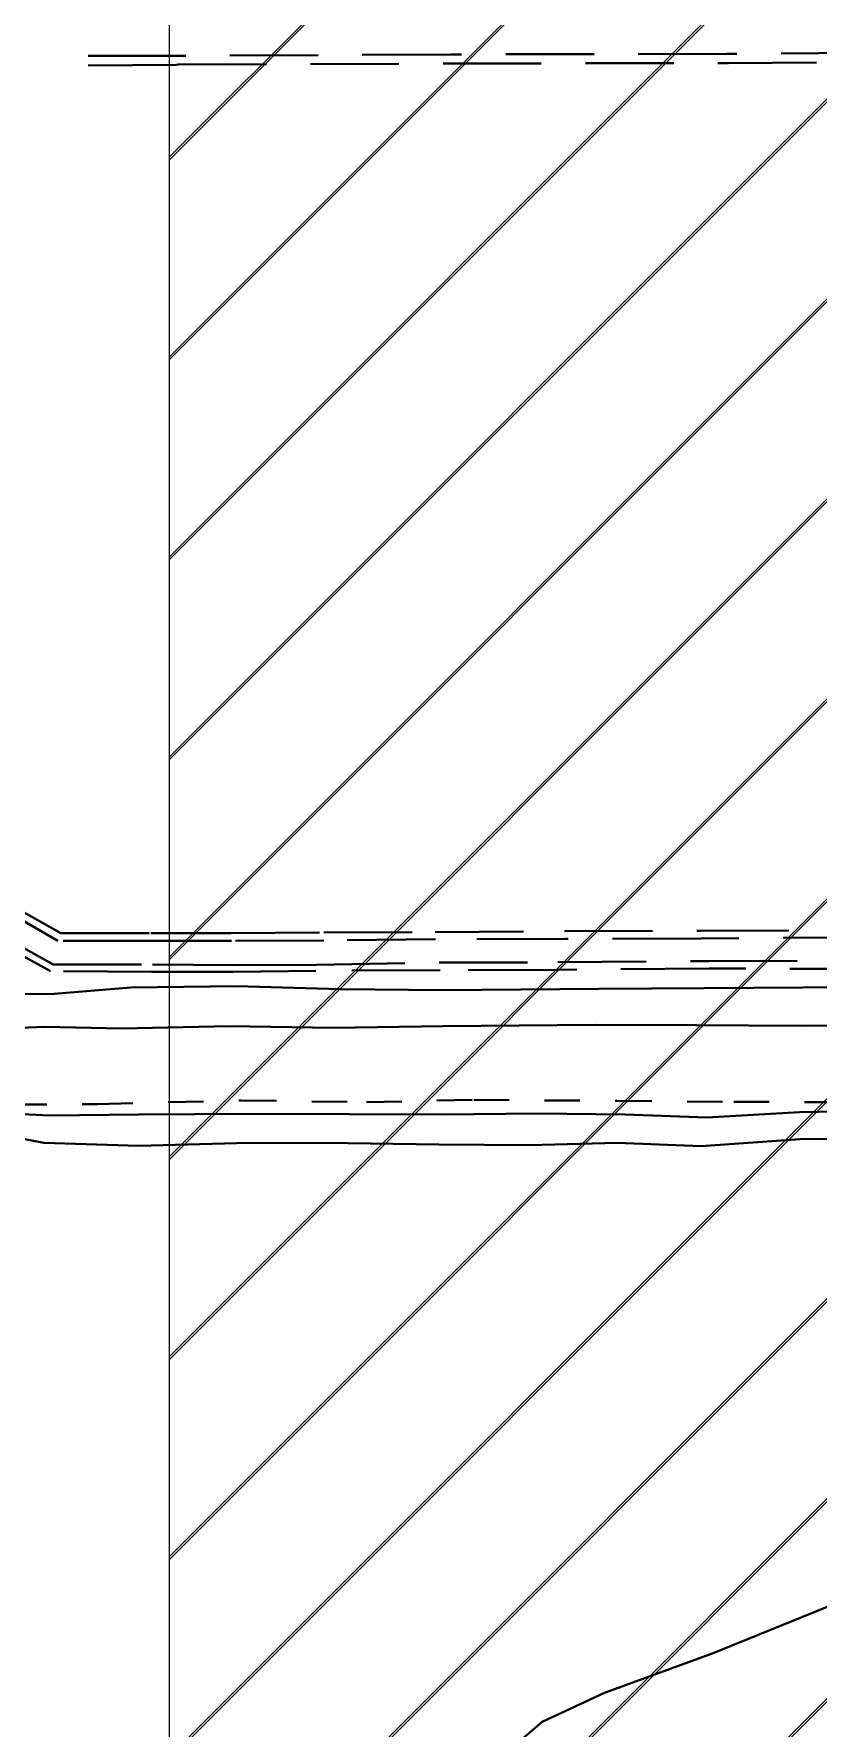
# Model space of a CAD drawing. Header units: metres. Extents: x 625987 to 635197, y 3048449 to 3066446.
# Drawn here: x 634653.812 to 634656.032, y 3063195.282 to 3063200.075 of the extents above; entities that cross this region are included whole.
import ezdxf

# ---------------------------------------------------------------- set-up
doc = ezdxf.new("R2010")
doc.units = ezdxf.units.M
doc.linetypes.add('DASHED', pattern=[0.75, 0.5, -0.25])
doc.linetypes.add('HIDDEN', pattern=[0.375, 0.25, -0.125])
for name, color, linetype, lineweight in [('C-FENC-AIRF-SECU', 253, 'DASHED', 0), ('C-NTWK-WATR-AIRF', 253, 'HIDDEN', 0), ('C-ROAD-LAND', 253, 'Continuous', 9)]:
    doc.layers.add(name, color=color, linetype=linetype, lineweight=lineweight)
doc.layers.add('PIPELINE', color=220, linetype='Continuous')

msp = doc.modelspace()

# ---------------------------------------------------------------- hatches: boundary and pattern name
at = {"layer": 'PIPELINE', "linetype": 'Continuous'}
h = msp.add_hatch(dxfattribs=at)
h.set_pattern_fill('JIS_LC_20,_O', color=256, scale=0.02)
h.set_pattern_definition([(45, (-2638.28585, -345.82723), (-0.282842712475, 0.282842712475), []), (45, (-2638.27785, -345.82723), (-0.282842712475, 0.282842712475), [])])
h.paths.add_polyline_path([(634665.4868, 3063193.2009), (634654.1962, 3063193.2009), (634654.1962, 3063200.6806), (634665.4868, 3063200.6806)])

# ---------------------------------------------------------------- linework, layer by layer
at = {"layer": 'C-FENC-AIRF-SECU', "lineweight": 40, "ltscale": 0.2}
for p, q in [((634653.749, 3063197.0458, 24568986.0801), (634653.9925, 3063197.0468, 24568986.0801)), ((634653.749, 3063197.0458, 24568986.0801), (634653.9925, 3063197.0468, 24568986.0801)), ((634653.9925, 3063197.0468, 24568986.0801), (634654.3988, 3063197.0574, 24568986.0801)), ((634653.9925, 3063197.0468, 24568986.0801), (634654.3988, 3063197.0574, 24568986.0801)), ((634654.3988, 3063197.0574, 24568986.0801), (634654.7532, 3063197.0524, 24568986.0801)), ((634654.3988, 3063197.0574, 24568986.0801), (634654.7532, 3063197.0524, 24568986.0801)), ((634654.7532, 3063197.0524, 24568986.0801), (634655.0574, 3063197.0591, 24568986.0801)), ((634654.7532, 3063197.0524, 24568986.0801), (634655.0574, 3063197.0591, 24568986.0801)), ((634655.0574, 3063197.0591, 24568986.0801), (634655.4618, 3063197.0559, 24568986.0801)), ((634655.0574, 3063197.0591, 24568986.0801), (634655.4618, 3063197.0559, 24568986.0801)), ((634655.4618, 3063197.0559, 24568986.0801), (634655.7937, 3063197.053, 24568986.0801)), ((634655.4618, 3063197.0559, 24568986.0801), (634655.7937, 3063197.053, 24568986.0801)), ((634655.7937, 3063197.053, 24568986.0801), (634656.2185, 3063197.0528, 24568986.0801)), ((634655.7937, 3063197.053, 24568986.0801), (634656.2185, 3063197.0528, 24568986.0801))]:
    msp.add_line(p, q, dxfattribs=at)
at = {"layer": 'C-NTWK-WATR-AIRF', "lineweight": 40}
for p, q in [((634654.2138, 3063200.0123, 24568986.0801), (634653.9654, 3063200.0125, 24568986.0801)), ((634654.2138, 3063200.0123, 24568986.0801), (634653.9654, 3063200.0125, 24568986.0801)), ((634654.9917, 3063200.0165, 24568986.0801), (634654.2138, 3063200.0123, 24568986.0801)), ((634654.9917, 3063200.0165, 24568986.0801), (634654.2138, 3063200.0123, 24568986.0801)), ((634655.7729, 3063200.0178, 24568986.0801), (634654.9917, 3063200.0165, 24568986.0801)), ((634655.7729, 3063200.0178, 24568986.0801), (634654.9917, 3063200.0165, 24568986.0801)), ((634656.5523, 3063200.0237, 24568986.0801), (634655.7729, 3063200.0178, 24568986.0801)), ((634656.5523, 3063200.0237, 24568986.0801), (634655.7729, 3063200.0178, 24568986.0801)), ((634653.9657, 3063199.9849, 24568986.0801), (634654.2168, 3063199.9869, 24568986.0801)), ((634653.9657, 3063199.9849, 24568986.0801), (634654.2168, 3063199.9869, 24568986.0801)), ((634654.2168, 3063199.9869, 24568986.0801), (634654.2203, 3063199.9876, 24568986.0801)), ((634654.2168, 3063199.9869, 24568986.0801), (634654.2203, 3063199.9876, 24568986.0801)), ((634654.2203, 3063199.9876, 24568986.0801), (634654.9983, 3063199.9908, 24568986.0801)), ((634654.2203, 3063199.9876, 24568986.0801), (634654.9983, 3063199.9908, 24568986.0801)), ((634654.9983, 3063199.9908, 24568986.0801), (634655.7754, 3063199.9919, 24568986.0801)), ((634654.9983, 3063199.9908, 24568986.0801), (634655.7754, 3063199.9919, 24568986.0801)), ((634655.7754, 3063199.9919, 24568986.0801), (634655.7779, 3063199.9921, 24568986.0801)), ((634655.7754, 3063199.9919, 24568986.0801), (634655.7779, 3063199.9921, 24568986.0801)), ((634655.7779, 3063199.9921, 24568986.0801), (634656.5549, 3063199.997, 24568986.0801)), ((634655.7779, 3063199.9921, 24568986.0801), (634656.5549, 3063199.997, 24568986.0801)), ((634653.739, 3063197.6143, 24568986.0801), (634653.8882, 3063197.5304, 24568986.0801)), ((634653.739, 3063197.6143, 24568986.0801), (634653.8882, 3063197.5304, 24568986.0801)), ((634653.8801, 3063197.5085, 24568986.0801), (634653.73, 3063197.5956, 24568986.0801)), ((634653.8801, 3063197.5085, 24568986.0801), (634653.73, 3063197.5956, 24568986.0801)), ((634653.8594, 3063197.4229, 24568986.0801), (634653.6797, 3063197.5213, 24568986.0801)), ((634653.8594, 3063197.4229, 24568986.0801), (634653.6797, 3063197.5213, 24568986.0801)), ((634653.6944, 3063197.5377, 24568986.0801), (634653.8664, 3063197.4415, 24568986.0801)), ((634653.6944, 3063197.5377, 24568986.0801), (634653.8664, 3063197.4415, 24568986.0801)), ((634653.8882, 3063197.5304, 24568986.0801), (634654.1431, 3063197.531, 24568986.0801)), ((634653.8882, 3063197.5304, 24568986.0801), (634654.1431, 3063197.531, 24568986.0801)), ((634654.1431, 3063197.531, 24568986.0801), (634654.3703, 3063197.5305, 24568986.0801)), ((634654.1431, 3063197.531, 24568986.0801), (634654.3703, 3063197.5305, 24568986.0801)), ((634654.3703, 3063197.5305, 24568986.0801), (634654.6332, 3063197.5324, 24568986.0801)), ((634654.3703, 3063197.5305, 24568986.0801), (634654.6332, 3063197.5324, 24568986.0801)), ((634654.949, 3063197.5135, 24568986.0801), (634654.6331, 3063197.5095, 24568986.0801)), ((634654.949, 3063197.5135, 24568986.0801), (634654.6331, 3063197.5095, 24568986.0801)), ((634654.6332, 3063197.5324, 24568986.0801), (634654.9478, 3063197.5337, 24568986.0801)), ((634654.6332, 3063197.5324, 24568986.0801), (634654.9478, 3063197.5337, 24568986.0801)), ((634654.9478, 3063197.5337, 24568986.0801), (634655.3137, 3063197.5361, 24568986.0801)), ((634654.9478, 3063197.5337, 24568986.0801), (634655.3137, 3063197.5361, 24568986.0801)), ((634655.3158, 3063197.5144, 24568986.0801), (634654.949, 3063197.5135, 24568986.0801)), ((634655.3158, 3063197.5144, 24568986.0801), (634654.949, 3063197.5135, 24568986.0801)), ((634655.3137, 3063197.5361, 24568986.0801), (634655.6995, 3063197.5374, 24568986.0801)), ((634655.3137, 3063197.5361, 24568986.0801), (634655.6995, 3063197.5374, 24568986.0801)), ((634655.6999, 3063197.5155, 24568986.0801), (634655.3158, 3063197.5144, 24568986.0801)), ((634655.6999, 3063197.5155, 24568986.0801), (634655.3158, 3063197.5144, 24568986.0801)), ((634655.6995, 3063197.5374, 24568986.0801), (634656.1852, 3063197.5396, 24568986.0801)), ((634655.6995, 3063197.5374, 24568986.0801), (634656.1852, 3063197.5396, 24568986.0801)), ((634656.1827, 3063197.5184, 24568986.0801), (634655.6999, 3063197.5155, 24568986.0801)), ((634656.1827, 3063197.5184, 24568986.0801), (634655.6999, 3063197.5155, 24568986.0801)), ((634654.145, 3063197.5085, 24568986.0801), (634653.8801, 3063197.5085, 24568986.0801)), ((634654.145, 3063197.5085, 24568986.0801), (634653.8801, 3063197.5085, 24568986.0801)), ((634654.3717, 3063197.5092, 24568986.0801), (634654.145, 3063197.5085, 24568986.0801)), ((634654.3717, 3063197.5092, 24568986.0801), (634654.145, 3063197.5085, 24568986.0801)), ((634654.6331, 3063197.5095, 24568986.0801), (634654.3717, 3063197.5092, 24568986.0801)), ((634654.6331, 3063197.5095, 24568986.0801), (634654.3717, 3063197.5092, 24568986.0801)), ((634654.1454, 3063197.4208, 24568986.0801), (634653.8594, 3063197.4229, 24568986.0801)), ((634654.1454, 3063197.4208, 24568986.0801), (634653.8594, 3063197.4229, 24568986.0801)), ((634653.8664, 3063197.4415, 24568986.0801), (634654.1482, 3063197.442, 24568986.0801)), ((634653.8664, 3063197.4415, 24568986.0801), (634654.1482, 3063197.442, 24568986.0801)), ((634654.3774, 3063197.4215, 24568986.0801), (634654.1454, 3063197.4208, 24568986.0801)), ((634654.3774, 3063197.4215, 24568986.0801), (634654.1454, 3063197.4208, 24568986.0801)), ((634654.1482, 3063197.442, 24568986.0801), (634654.3808, 3063197.4396, 24568986.0801)), ((634654.1482, 3063197.442, 24568986.0801), (634654.3808, 3063197.4396, 24568986.0801)), ((634654.6098, 3063197.4242, 24568986.0801), (634654.3774, 3063197.4215, 24568986.0801)), ((634654.6098, 3063197.4242, 24568986.0801), (634654.3774, 3063197.4215, 24568986.0801)), ((634654.3808, 3063197.4396, 24568986.0801), (634654.6121, 3063197.441, 24568986.0801)), ((634654.3808, 3063197.4396, 24568986.0801), (634654.6121, 3063197.441, 24568986.0801)), ((634654.9624, 3063197.4258, 24568986.0801), (634654.6098, 3063197.4242, 24568986.0801)), ((634654.9624, 3063197.4258, 24568986.0801), (634654.6098, 3063197.4242, 24568986.0801)), ((634654.6121, 3063197.441, 24568986.0801), (634654.9589, 3063197.4471, 24568986.0801)), ((634654.6121, 3063197.441, 24568986.0801), (634654.9589, 3063197.4471, 24568986.0801)), ((634654.9589, 3063197.4471, 24568986.0801), (634655.2957, 3063197.4483, 24568986.0801)), ((634654.9589, 3063197.4471, 24568986.0801), (634655.2957, 3063197.4483, 24568986.0801)), ((634655.2918, 3063197.4272, 24568986.0801), (634654.9624, 3063197.4258, 24568986.0801)), ((634655.2918, 3063197.4272, 24568986.0801), (634654.9624, 3063197.4258, 24568986.0801)), ((634655.7237, 3063197.4304, 24568986.0801), (634655.2918, 3063197.4272, 24568986.0801)), ((634655.7237, 3063197.4304, 24568986.0801), (634655.2918, 3063197.4272, 24568986.0801)), ((634655.2957, 3063197.4483, 24568986.0801), (634655.7232, 3063197.4517, 24568986.0801)), ((634655.2957, 3063197.4483, 24568986.0801), (634655.7232, 3063197.4517, 24568986.0801)), ((634655.7232, 3063197.4517, 24568986.0801), (634656.2029, 3063197.4528, 24568986.0801)), ((634655.7232, 3063197.4517, 24568986.0801), (634656.2029, 3063197.4528, 24568986.0801)), ((634656.2022, 3063197.4294, 24568986.0801), (634655.7237, 3063197.4304, 24568986.0801)), ((634656.2022, 3063197.4294, 24568986.0801), (634655.7237, 3063197.4304, 24568986.0801))]:
    msp.add_line(p, q, dxfattribs=at)
at = {"layer": 'C-ROAD-LAND', "lineweight": 40, "ltscale": 0.3}
for p, q in [((634654.0861, 3063197.3766, 24568986.0801), (634653.8695, 3063197.3585, 24568986.0801)), ((634654.0861, 3063197.3766, 24568986.0801), (634653.8695, 3063197.3585, 24568986.0801)), ((634654.3858, 3063197.3807, 24568986.0801), (634654.0861, 3063197.3766, 24568986.0801)), ((634654.3858, 3063197.3807, 24568986.0801), (634654.0861, 3063197.3766, 24568986.0801)), ((634654.6786, 3063197.3717, 24568986.0801), (634654.3858, 3063197.3807, 24568986.0801)), ((634654.6786, 3063197.3717, 24568986.0801), (634654.3858, 3063197.3807, 24568986.0801)), ((634654.9699, 3063197.3696, 24568986.0801), (634654.6786, 3063197.3717, 24568986.0801)), ((634654.9699, 3063197.3696, 24568986.0801), (634654.6786, 3063197.3717, 24568986.0801)), ((634655.4117, 3063197.3728, 24568986.0801), (634654.9699, 3063197.3696, 24568986.0801)), ((634655.4117, 3063197.3728, 24568986.0801), (634654.9699, 3063197.3696, 24568986.0801)), ((634655.7095, 3063197.3748, 24568986.0801), (634655.4117, 3063197.3728, 24568986.0801)), ((634655.7095, 3063197.3748, 24568986.0801), (634655.4117, 3063197.3728, 24568986.0801)), ((634655.9886, 3063197.377, 24568986.0801), (634655.7095, 3063197.3748, 24568986.0801)), ((634655.9886, 3063197.377, 24568986.0801), (634655.7095, 3063197.3748, 24568986.0801)), ((634656.3118, 3063197.3788, 24568986.0801), (634655.9886, 3063197.377, 24568986.0801)), ((634656.3118, 3063197.3788, 24568986.0801), (634655.9886, 3063197.377, 24568986.0801)), ((634653.8695, 3063197.3585, 24568986.0801), (634653.618, 3063197.3562, 24568986.0801)), ((634653.8695, 3063197.3585, 24568986.0801), (634653.618, 3063197.3562, 24568986.0801)), ((634653.6006, 3063197.2566, 24568986.0801), (634653.8426, 3063197.2653, 24568986.0801)), ((634653.6006, 3063197.2566, 24568986.0801), (634653.8426, 3063197.2653, 24568986.0801)), ((634653.8426, 3063197.2653, 24568986.0801), (634654.0607, 3063197.2608, 24568986.0801)), ((634653.8426, 3063197.2653, 24568986.0801), (634654.0607, 3063197.2608, 24568986.0801)), ((634654.0607, 3063197.2608, 24568986.0801), (634654.365, 3063197.2672, 24568986.0801)), ((634654.0607, 3063197.2608, 24568986.0801), (634654.365, 3063197.2672, 24568986.0801)), ((634654.365, 3063197.2672, 24568986.0801), (634654.66, 3063197.2631, 24568986.0801)), ((634654.365, 3063197.2672, 24568986.0801), (634654.66, 3063197.2631, 24568986.0801)), ((634654.66, 3063197.2631, 24568986.0801), (634654.9709, 3063197.2675, 24568986.0801)), ((634654.66, 3063197.2631, 24568986.0801), (634654.9709, 3063197.2675, 24568986.0801)), ((634654.9709, 3063197.2675, 24568986.0801), (634655.401, 3063197.2709, 24568986.0801)), ((634654.9709, 3063197.2675, 24568986.0801), (634655.401, 3063197.2709, 24568986.0801)), ((634655.401, 3063197.2709, 24568986.0801), (634655.6876, 3063197.2701, 24568986.0801)), ((634655.401, 3063197.2709, 24568986.0801), (634655.6876, 3063197.2701, 24568986.0801)), ((634655.6876, 3063197.2701, 24568986.0801), (634655.9828, 3063197.2682, 24568986.0801)), ((634655.6876, 3063197.2701, 24568986.0801), (634655.9828, 3063197.2682, 24568986.0801)), ((634655.9828, 3063197.2682, 24568986.0801), (634656.3038, 3063197.2711, 24568986.0801)), ((634655.9828, 3063197.2682, 24568986.0801), (634656.3038, 3063197.2711, 24568986.0801)), ((634653.8565, 3063197.0144, 24568986.0801), (634653.6472, 3063197.0246, 24568986.0801)), ((634653.8565, 3063197.0144, 24568986.0801), (634653.6472, 3063197.0246, 24568986.0801)), ((634654.1099, 3063197.0179, 24568986.0801), (634653.8565, 3063197.0144, 24568986.0801)), ((634654.1099, 3063197.0179, 24568986.0801), (634653.8565, 3063197.0144, 24568986.0801)), ((634654.4254, 3063197.0194, 24568986.0801), (634654.1099, 3063197.0179, 24568986.0801)), ((634654.4254, 3063197.0194, 24568986.0801), (634654.1099, 3063197.0179, 24568986.0801)), ((634654.705, 3063197.0183, 24568986.0801), (634654.4254, 3063197.0194, 24568986.0801)), ((634654.705, 3063197.0183, 24568986.0801), (634654.4254, 3063197.0194, 24568986.0801)), ((634654.9692, 3063197.0178, 24568986.0801), (634654.705, 3063197.0183, 24568986.0801)), ((634654.9692, 3063197.0178, 24568986.0801), (634654.705, 3063197.0183, 24568986.0801)), ((634655.2375, 3063197.0201, 24568986.0801), (634654.9692, 3063197.0178, 24568986.0801)), ((634655.2375, 3063197.0201, 24568986.0801), (634654.9692, 3063197.0178, 24568986.0801)), ((634655.4858, 3063197.0175, 24568986.0801), (634655.2375, 3063197.0201, 24568986.0801)), ((634655.4858, 3063197.0175, 24568986.0801), (634655.2375, 3063197.0201, 24568986.0801)), ((634655.7168, 3063197.0094, 24568986.0801), (634655.4858, 3063197.0175, 24568986.0801)), ((634655.7168, 3063197.0094, 24568986.0801), (634655.4858, 3063197.0175, 24568986.0801)), ((634655.9792, 3063197.0244, 24568986.0801), (634655.7168, 3063197.0094, 24568986.0801)), ((634655.9792, 3063197.0244, 24568986.0801), (634655.7168, 3063197.0094, 24568986.0801)), ((634656.2512, 3063197.029, 24568986.0801), (634655.9792, 3063197.0244, 24568986.0801)), ((634656.2512, 3063197.029, 24568986.0801), (634655.9792, 3063197.0244, 24568986.0801)), ((634653.6448, 3063196.9748, 24568986.0801), (634653.8403, 3063196.9375, 24568986.0801)), ((634653.6448, 3063196.9748, 24568986.0801), (634653.8403, 3063196.9375, 24568986.0801)), ((634653.8403, 3063196.9375, 24568986.0801), (634654.1087, 3063196.9288, 24568986.0801)), ((634653.8403, 3063196.9375, 24568986.0801), (634654.1087, 3063196.9288, 24568986.0801)), ((634654.1087, 3063196.9288, 24568986.0801), (634654.4203, 3063196.9372, 24568986.0801)), ((634654.1087, 3063196.9288, 24568986.0801), (634654.4203, 3063196.9372, 24568986.0801)), ((634654.4203, 3063196.9372, 24568986.0801), (634654.7005, 3063196.9365, 24568986.0801)), ((634654.4203, 3063196.9372, 24568986.0801), (634654.7005, 3063196.9365, 24568986.0801)), ((634654.7005, 3063196.9365, 24568986.0801), (634654.9584, 3063196.9331, 24568986.0801)), ((634654.7005, 3063196.9365, 24568986.0801), (634654.9584, 3063196.9331, 24568986.0801)), ((634655.216, 3063196.9309, 24568986.0801), (634655.4628, 3063196.9371, 24568986.0801)), ((634655.216, 3063196.9309, 24568986.0801), (634655.4628, 3063196.9371, 24568986.0801)), ((634655.4628, 3063196.9371, 24568986.0801), (634655.7006, 3063196.9283, 24568986.0801)), ((634655.4628, 3063196.9371, 24568986.0801), (634655.7006, 3063196.9283, 24568986.0801)), ((634655.7006, 3063196.9283, 24568986.0801), (634655.9814, 3063196.9482, 24568986.0801)), ((634655.7006, 3063196.9283, 24568986.0801), (634655.9814, 3063196.9482, 24568986.0801)), ((634655.9814, 3063196.9482, 24568986.0801), (634656.2334, 3063196.9502, 24568986.0801)), ((634655.9814, 3063196.9482, 24568986.0801), (634656.2334, 3063196.9502, 24568986.0801)), ((634654.9584, 3063196.9331, 24568986.0801), (634655.216, 3063196.9309, 24568986.0801)), ((634654.9584, 3063196.9331, 24568986.0801), (634655.216, 3063196.9309, 24568986.0801))]:
    msp.add_line(p, q, dxfattribs=at)
at = {"layer": 'C-ROAD-LAND', "lineweight": 40}
for p, q in [((634655.7353, 3063195.494, 24568986.0801), (634656.5061, 3063195.8061, 24568986.0801)), ((634655.7353, 3063195.494, 24568986.0801), (634656.5061, 3063195.8061, 24568986.0801)), ((634655.4271, 3063195.3818, 24568986.0801), (634655.7353, 3063195.494, 24568986.0801)), ((634655.4271, 3063195.3818, 24568986.0801), (634655.7353, 3063195.494, 24568986.0801)), ((634655.2511, 3063195.2999, 24568986.0801), (634655.4271, 3063195.3818, 24568986.0801)), ((634655.2511, 3063195.2999, 24568986.0801), (634655.4271, 3063195.3818, 24568986.0801)), ((634655.1959, 3063195.2526, 24568986.0801), (634655.2511, 3063195.2999, 24568986.0801)), ((634655.1959, 3063195.2526, 24568986.0801), (634655.2511, 3063195.2999, 24568986.0801))]:
    msp.add_line(p, q, dxfattribs=at)
at = {"layer": 'PIPELINE', "linetype": 'Continuous', "elevation": 19648634.9603}
msp.add_lwpolyline([(634665.4868, 3063193.2009), (634654.1962, 3063193.2009), (634654.1962, 3063200.6806), (634665.4868, 3063200.6806)], close=True, dxfattribs=at)

doc.saveas('drawing.dxf')
